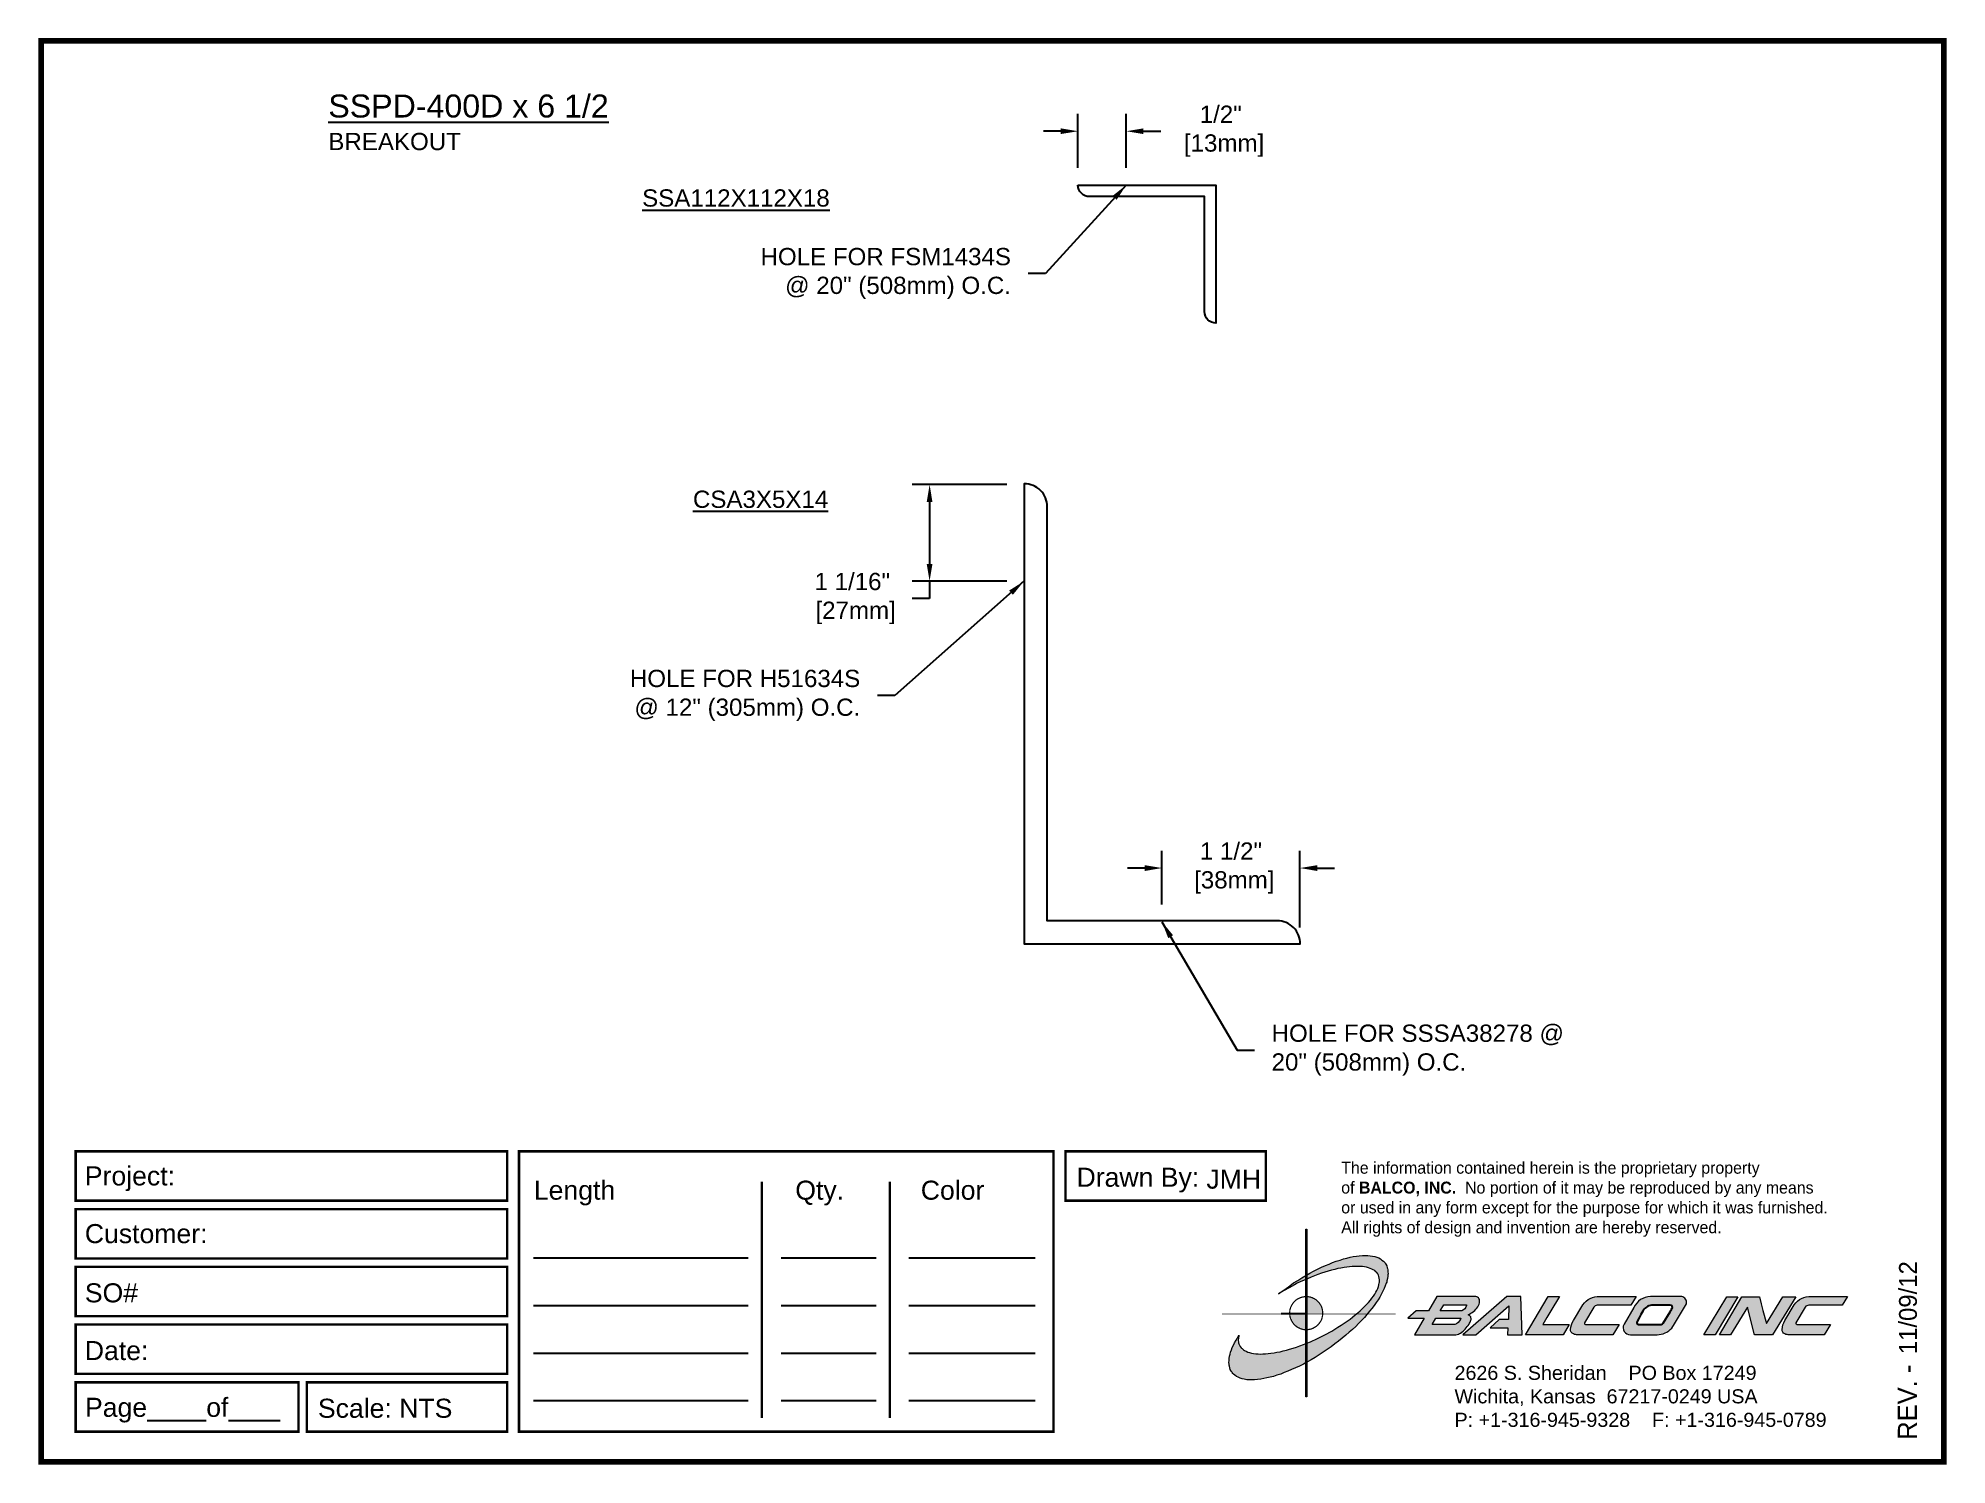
# Paper-space layout 'Breakout' of a CAD drawing. Header units: inches. Extents: x 0 to 10, y 0 to 7.5.
# The model-space entities are those that its viewports show. They can reach past a viewport. Long polylines and large blocks are cut down to what shows.
import ezdxf

# ---------------------------------------------------------------- set-up
doc = ezdxf.new("R2010")
doc.units = ezdxf.units.IN
doc.header["$MEASUREMENT"] = 0
for name, color, linetype in [('Border', 7, 'Continuous'), ('Dimensions', 3, 'Continuous'), ('Metals', 7, 'Continuous'), ('Text', 2, 'Continuous')]:
    doc.layers.add(name, color=color, linetype=linetype)
doc.styles.add('ARIAL', font='arial.ttf')
doc.styles.add('Copyright', font='ERASDEMI.TTF')
doc.dimstyles.new('Arial', dxfattribs={"dimscale": 1.5, "dimtxt": 0.125, "dimasz": 0.125, "dimexe": 0.125, "dimexo": 0.125, "dimgap": 0.125, "dimtad": 0, "dimtih": 1, "dimtoh": 1, "dimdec": 4, "dimzin": 0, "dimdsep": 46, "dimlunit": 4, "dimtxsty": 'ARIAL', "dimcen": 0.125, "dimadec": 0, "dimazin": 0, "dimtfac": 1, "dimtdec": 4, "dimtofl": 0, "dimtmove": 0, "dimatfit": 3, "dimfxl": 0, "dimfrac": 2, "dimtolj": 1, "dimtzin": 0, "dimarcsym": 0})

# ---------------------------------------------------------------- blocks, each defined once
blk = doc.blocks.new('ACADlogo')
h = blk.add_hatch(color=256)
h.paths.add_polyline_path([(-3.346, 1.223), (-3.351, 1.223), (-3.351, 0.979), (-3.346, 0.982)])
h.paths.add_polyline_path([(-3.346, 0.961), (-3.351, 0.959), (-3.351, 0.868), (-3.346, 0.868)])
h.paths.add_polyline_path([(-3.346, 0.777), (-3.351, 0.777), (-3.351, 0.699), (-3.351, 0.695), (-3.35, 0.695), (-3.346, 0.695)])
h.paths.add_polyline_path([(-3.346, 0.864), (-3.346, 0.868), (-3.35, 0.868), (-3.351, 0.868), (-3.351, 0.777), (-3.346, 0.777), (-3.346, 0.778), (-3.348, 0.778)])
h.paths.add_polyline_path([(-3.346, 0.524), (-3.351, 0.521), (-3.351, 0.342), (-3.346, 0.342)])
h.paths.add_polyline_path([(-3.346, 0.695), (-3.351, 0.695), (-3.351, 0.621), (-3.346, 0.623)])
h.paths.add_polyline_path([(-3.346, 0.623), (-3.351, 0.621), (-3.351, 0.521), (-3.346, 0.524)])
h.paths.add_polyline_path([(-3.346, 0.982), (-3.351, 0.979), (-3.351, 0.959), (-3.346, 0.961)])
h = blk.add_hatch(color=175)
h.paths.add_polyline_path([(-3.518, 0.573), (-3.534, 0.571), (-3.548, 0.569), (-3.562, 0.567), (-3.576, 0.567), (-3.589, 0.566), (-3.602, 0.567), (-3.614, 0.568), (-3.625, 0.569), (-3.636, 0.572), (-3.646, 0.574), (-3.656, 0.577), (-3.664, 0.581), (-3.673, 0.585), (-3.679, 0.589), (-3.685, 0.595), (-3.688, 0.598), (-3.691, 0.6), (-3.695, 0.607), (-3.699, 0.614), (-3.703, 0.621), (-3.704, 0.626), (-3.705, 0.631), (-3.706, 0.637), (-3.706, 0.642), (-3.705, 0.648), (-3.705, 0.653), (-3.703, 0.659), (-3.702, 0.665), (-3.71, 0.652), (-3.717, 0.639), (-3.725, 0.626), (-3.731, 0.613), (-3.737, 0.601), (-3.741, 0.589), (-3.746, 0.577), (-3.749, 0.566), (-3.751, 0.555), (-3.753, 0.544), (-3.754, 0.538), (-3.754, 0.533), (-3.755, 0.523), (-3.754, 0.513), (-3.753, 0.508), (-3.752, 0.503), (-3.75, 0.494), (-3.748, 0.486), (-3.743, 0.477), (-3.74, 0.473), (-3.738, 0.469), (-3.734, 0.465), (-3.73, 0.461), (-3.723, 0.455), (-3.715, 0.449), (-3.706, 0.445), (-3.695, 0.44), (-3.685, 0.437), (-3.674, 0.434), (-3.661, 0.432), (-3.648, 0.431), (-3.634, 0.431), (-3.62, 0.431), (-3.604, 0.433), (-3.588, 0.435), (-3.572, 0.438), (-3.556, 0.441), (-3.538, 0.445), (-3.52, 0.449), (-3.503, 0.456), (-3.483, 0.461), (-3.464, 0.469), (-3.445, 0.477), (-3.426, 0.485), (-3.406, 0.494), (-3.385, 0.503), (-3.364, 0.514), (-3.351, 0.521), (-3.351, 0.621), (-3.364, 0.616), (-3.382, 0.609), (-3.4, 0.603), (-3.418, 0.598), (-3.436, 0.592), (-3.453, 0.587), (-3.47, 0.583), (-3.486, 0.579), (-3.503, 0.576)])
h.paths.add_polyline_path([(-3.215, 0.687), (-3.251, 0.667), (-3.289, 0.649), (-3.327, 0.631), (-3.345, 0.623), (-3.346, 0.623), (-3.346, 0.524), (-3.343, 0.525), (-3.323, 0.537), (-3.302, 0.549), (-3.28, 0.563), (-3.259, 0.577), (-3.238, 0.59), (-3.218, 0.605), (-3.198, 0.62), (-3.179, 0.635), (-3.16, 0.65), (-3.141, 0.665), (-3.123, 0.681), (-3.106, 0.696), (-3.089, 0.712), (-3.074, 0.727), (-3.058, 0.743), (-3.043, 0.759), (-3.03, 0.775), (-3.028, 0.777), (-3.085, 0.777), (-3.091, 0.772), (-3.105, 0.761), (-3.118, 0.75), (-3.134, 0.739), (-3.149, 0.729), (-3.165, 0.718), (-3.182, 0.707), (-3.198, 0.697)])
h.paths.add_polyline_path([(-2.921, 1.009), (-2.922, 1.015), (-2.924, 1.02), (-2.926, 1.029), (-2.931, 1.038), (-2.934, 1.043), (-2.936, 1.047), (-2.94, 1.05), (-2.943, 1.054), (-2.951, 1.06), (-2.959, 1.066), (-2.968, 1.071), (-2.978, 1.075), (-2.989, 1.079), (-3, 1.081), (-3.013, 1.083), (-3.026, 1.084), (-3.04, 1.084), (-3.054, 1.084), (-3.07, 1.083), (-3.085, 1.081), (-3.102, 1.079), (-3.118, 1.075), (-3.136, 1.07), (-3.153, 1.066), (-3.171, 1.06), (-3.191, 1.054), (-3.21, 1.047), (-3.229, 1.039), (-3.248, 1.031), (-3.268, 1.022), (-3.289, 1.012), (-3.31, 1.002), (-3.33, 0.991), (-3.346, 0.982), (-3.346, 0.961), (-3.342, 0.962), (-3.323, 0.971), (-3.305, 0.978), (-3.287, 0.984), (-3.268, 0.991), (-3.251, 0.996), (-3.234, 1.002), (-3.216, 1.007), (-3.199, 1.011), (-3.182, 1.015), (-3.167, 1.018), (-3.15, 1.021), (-3.136, 1.023), (-3.121, 1.025), (-3.107, 1.026), (-3.093, 1.026), (-3.079, 1.027), (-3.067, 1.026), (-3.054, 1.026), (-3.043, 1.025), (-3.032, 1.022), (-3.022, 1.02), (-3.013, 1.016), (-3.004, 1.013), (-2.997, 1.009), (-2.989, 1.005), (-2.983, 0.999), (-2.98, 0.996), (-2.978, 0.994), (-2.973, 0.987), (-2.969, 0.981), (-2.967, 0.973), (-2.965, 0.965), (-2.964, 0.957), (-2.964, 0.949), (-2.964, 0.944), (-2.965, 0.94), (-2.967, 0.93), (-2.969, 0.921), (-2.973, 0.911), (-2.978, 0.901), (-2.983, 0.891), (-2.989, 0.881), (-2.996, 0.871), (-3.004, 0.86), (-3.012, 0.849), (-3.021, 0.838), (-3.032, 0.827), (-3.042, 0.816), (-3.053, 0.805), (-3.065, 0.794), (-3.077, 0.783), (-3.085, 0.777), (-3.028, 0.777), (-3.016, 0.791), (-3.004, 0.806), (-2.992, 0.822), (-2.981, 0.837), (-2.971, 0.852), (-2.962, 0.866), (-2.954, 0.882), (-2.946, 0.896), (-2.939, 0.91), (-2.934, 0.924), (-2.929, 0.938), (-2.926, 0.944), (-2.925, 0.951), (-2.922, 0.963), (-2.92, 0.975), (-2.92, 0.982), (-2.919, 0.987), (-2.92, 0.999), (-2.92, 1.005)])
h.paths.add_polyline_path([(-3.372, 0.966), (-3.393, 0.953), (-3.415, 0.94), (-3.435, 0.925), (-3.455, 0.911), (-3.475, 0.897), (-3.494, 0.882), (-3.468, 0.898), (-3.439, 0.915), (-3.41, 0.93), (-3.396, 0.938), (-3.38, 0.945), (-3.351, 0.959), (-3.351, 0.979)])
h = blk.add_hatch(color=256)
h.paths.add_polyline_path([(-3.268, 0.814), (-3.27, 0.819), (-3.273, 0.824), (-3.276, 0.828), (-3.279, 0.833), (-3.282, 0.837), (-3.286, 0.841), (-3.29, 0.845), (-3.294, 0.849), (-3.298, 0.852), (-3.303, 0.855), (-3.308, 0.858), (-3.313, 0.86), (-3.318, 0.863), (-3.323, 0.864), (-3.328, 0.866), (-3.334, 0.867), (-3.339, 0.868), (-3.345, 0.868), (-3.346, 0.868), (-3.346, 0.777), (-3.335, 0.777), (-3.262, 0.777), (-3.262, 0.781), (-3.262, 0.787), (-3.263, 0.792), (-3.264, 0.798), (-3.265, 0.803), (-3.266, 0.808)])
h.paths.add_polyline_path([(-3.351, 0.777), (-3.436, 0.777), (-3.435, 0.773), (-3.435, 0.768), (-3.434, 0.762), (-3.432, 0.757), (-3.431, 0.752), (-3.428, 0.747), (-3.426, 0.742), (-3.423, 0.737), (-3.42, 0.732), (-3.417, 0.728), (-3.414, 0.723), (-3.41, 0.719), (-3.406, 0.716), (-3.401, 0.712), (-3.397, 0.709), (-3.392, 0.706), (-3.387, 0.704), (-3.382, 0.701), (-3.377, 0.699), (-3.372, 0.698), (-3.367, 0.696), (-3.361, 0.695), (-3.356, 0.695), (-3.351, 0.695)])
h.paths.add_polyline_path([(-3.346, 0.868), (-3.35, 0.868), (-3.351, 0.868), (-3.351, 0.777), (-3.346, 0.777)])
h = blk.add_hatch(color=256)
h.paths.add_polyline_path([(-2.438, 0.844, 0.412988), (-2.461, 0.869), (-2.663, 0.869), (-2.707, 0.794), (-2.771, 0.794), (-2.815, 0.755), (-2.73, 0.755), (-2.781, 0.668), (-2.563, 0.668, 0.107996), (-2.538, 0.677, 0.108939), (-2.494, 0.724, 0.080345), (-2.483, 0.745, 0.419497), (-2.499, 0.773, 0.149928), (-2.447, 0.815, 0.134283)])
h.paths.add_polyline_path([(-2.507, 0.821, -0.209012), (-2.532, 0.794), (-2.538, 0.794), (-2.646, 0.794), (-2.627, 0.825), (-2.51, 0.825, -0.56619)], flags=16)
h.paths.add_polyline_path([(-2.538, 0.75, -0.241309), (-2.569, 0.722), (-2.688, 0.722), (-2.669, 0.755), (-2.541, 0.755, -0.56619)], flags=16)
for points in [[(-2.285, 0.819), (-2.287, 0.748), (-2.335, 0.748), (-2.383, 0.705), (-2.29, 0.705), (-2.292, 0.668), (-2.215, 0.668), (-2.221, 0.869), (-2.295, 0.869), (-2.527, 0.668), (-2.458, 0.668)], [(-2.018, 0.869), (-2.079, 0.869), (-2.198, 0.668), (-2, 0.668), (-1.968, 0.722), (-2.107, 0.722), (-2.085, 0.759), (-2.064, 0.794)], [(-1.617, 0.869), (-1.807, 0.869, 0.270182), (-1.896, 0.825), (-1.946, 0.742, 0.109019), (-1.961, 0.695, 0.340665), (-1.945, 0.672, 0.129907), (-1.923, 0.668), (-1.738, 0.668), (-1.706, 0.722), (-1.878, 0.722), (-1.882, 0.722, -0.601242), (-1.887, 0.731), (-1.838, 0.813, -0.253048), (-1.821, 0.823), (-1.645, 0.823)], [(-1.083, 0.867), (-1.14, 0.867), (-1.261, 0.667), (-1.26, 0.667), (-1.202, 0.667)], [(-0.96, 0.83), (-0.969, 0.867), (-1.061, 0.867), (-1.179, 0.667), (-1.12, 0.667), (-1.031, 0.812), (-0.995, 0.667), (-0.9, 0.667), (-0.778, 0.867), (-0.846, 0.867), (-0.931, 0.727), (-0.951, 0.795)], [(-0.507, 0.869), (-0.697, 0.869, 0.270182), (-0.786, 0.825), (-0.836, 0.742, 0.109019), (-0.85, 0.695, 0.340665), (-0.835, 0.672, 0.129907), (-0.812, 0.668), (-0.628, 0.668), (-0.595, 0.722), (-0.768, 0.722), (-0.772, 0.722, -0.601242), (-0.777, 0.731), (-0.728, 0.813, -0.253048), (-0.71, 0.823), (-0.534, 0.823)], [(-3.346, 0.623), (-3.351, 0.621), (-3.351, 0.521), (-3.346, 0.524)]]:
    blk.add_hatch(color=256).paths.add_polyline_path(points)
h = blk.add_hatch(color=256)
h.paths.add_polyline_path([(-1.377, 0.868), (-1.383, 0.868), (-1.383, 0.868), (-1.44, 0.868), (-1.492, 0.868), (-1.541, 0.868, 0.297712), (-1.628, 0.811), (-1.68, 0.723, 0.585116), (-1.646, 0.668), (-1.506, 0.668, 0.210586), (-1.429, 0.703), (-1.415, 0.726), (-1.389, 0.769), (-1.352, 0.831, 0.4352)])
h.paths.add_polyline_path([(-1.437, 0.823, -0.603783), (-1.428, 0.805), (-1.431, 0.801), (-1.434, 0.796), (-1.438, 0.789), (-1.474, 0.728, -0.229001), (-1.489, 0.722), (-1.494, 0.722), (-1.501, 0.722), (-1.597, 0.722), (-1.604, 0.722, -0.492401), (-1.613, 0.734), (-1.601, 0.757), (-1.591, 0.775), (-1.582, 0.791, -0.238368), (-1.535, 0.823)], flags=16)
for q in [(-3.48, 0.777), (-3.351, 0.642)]:
    blk.add_line((-3.351, 0.777), q)
at = {"color": 7, "lineweight": 0}
for points in [[(-3.351, 1.223), (-3.346, 1.223), (-3.346, 0.342), (-3.351, 0.342), (-3.351, 1.223)], [(-2.292, 0.668), (-2.215, 0.668), (-2.221, 0.869), (-2.295, 0.869), (-2.527, 0.668), (-2.458, 0.668), (-2.285, 0.819), (-2.287, 0.748), (-2.286, 0.748), (-2.335, 0.748), (-2.383, 0.705), (-2.29, 0.705), (-2.292, 0.668), (-2.292, 0.668)], [(-2.198, 0.668), (-2.079, 0.869), (-2.018, 0.869), (-2.064, 0.794), (-2.085, 0.759), (-2.107, 0.722), (-1.968, 0.722), (-2, 0.668), (-2.198, 0.668), (-2.198, 0.668)], [(-1.383, 0.868), (-1.383, 0.868)], [(-1.261, 0.667), (-1.14, 0.867), (-1.083, 0.867), (-1.202, 0.667), (-1.26, 0.667), (-1.261, 0.667), (-1.261, 0.667)], [(-0.9, 0.667), (-0.995, 0.667), (-1.031, 0.812), (-1.12, 0.667), (-1.179, 0.667), (-1.061, 0.867), (-0.969, 0.867), (-0.96, 0.83), (-0.951, 0.795), (-0.931, 0.727), (-0.846, 0.867), (-0.778, 0.867), (-0.9, 0.667), (-0.9, 0.667)]]:
    blk.add_lwpolyline(points, dxfattribs=at)
at = {"color": 175, "lineweight": 0}
blk.add_lwpolyline([(-2.926, 1.029), (-2.924, 1.02), (-2.922, 1.015), (-2.921, 1.009), (-2.92, 1.005), (-2.92, 0.999), (-2.919, 0.987), (-2.92, 0.982), (-2.92, 0.975), (-2.922, 0.963), (-2.925, 0.951), (-2.926, 0.944), (-2.929, 0.938), (-2.934, 0.924), (-2.939, 0.91), (-2.946, 0.896), (-2.954, 0.882), (-2.962, 0.866), (-2.971, 0.852), (-2.981, 0.837), (-2.992, 0.822), (-3.004, 0.806), (-3.016, 0.791), (-3.03, 0.775), (-3.043, 0.759), (-3.058, 0.743), (-3.074, 0.727), (-3.089, 0.712), (-3.106, 0.696), (-3.123, 0.681), (-3.141, 0.665), (-3.16, 0.65), (-3.179, 0.635), (-3.198, 0.62), (-3.218, 0.605), (-3.238, 0.59), (-3.259, 0.577), (-3.28, 0.563), (-3.302, 0.549), (-3.323, 0.537), (-3.343, 0.525), (-3.364, 0.514), (-3.385, 0.503), (-3.406, 0.494), (-3.426, 0.485), (-3.445, 0.477), (-3.464, 0.469), (-3.483, 0.461), (-3.503, 0.456), (-3.52, 0.449), (-3.538, 0.445), (-3.556, 0.441), (-3.572, 0.438), (-3.588, 0.435), (-3.604, 0.433), (-3.62, 0.431), (-3.634, 0.431), (-3.648, 0.431), (-3.661, 0.432), (-3.674, 0.434), (-3.685, 0.437), (-3.695, 0.44), (-3.706, 0.445), (-3.715, 0.449), (-3.723, 0.455), (-3.73, 0.461), (-3.734, 0.465), (-3.738, 0.469), (-3.74, 0.473), (-3.743, 0.477), (-3.748, 0.486), (-3.75, 0.494), (-3.752, 0.503), (-3.753, 0.508), (-3.754, 0.513), (-3.755, 0.523), (-3.754, 0.533), (-3.754, 0.538), (-3.753, 0.544), (-3.751, 0.555), (-3.749, 0.566), (-3.746, 0.577), (-3.741, 0.589), (-3.737, 0.601), (-3.731, 0.613), (-3.725, 0.626), (-3.717, 0.639), (-3.71, 0.652), (-3.702, 0.665), (-3.703, 0.659), (-3.705, 0.653), (-3.705, 0.648), (-3.706, 0.642), (-3.706, 0.637), (-3.705, 0.631), (-3.704, 0.626), (-3.703, 0.621), (-3.699, 0.614), (-3.695, 0.607), (-3.691, 0.6), (-3.688, 0.598), (-3.685, 0.595), (-3.679, 0.589), (-3.673, 0.585), (-3.664, 0.581), (-3.656, 0.577), (-3.646, 0.574), (-3.636, 0.572), (-3.625, 0.569), (-3.614, 0.568), (-3.602, 0.567), (-3.589, 0.566), (-3.576, 0.567), (-3.562, 0.567), (-3.548, 0.569), (-3.534, 0.571), (-3.518, 0.573), (-3.503, 0.576), (-3.486, 0.579), (-3.47, 0.583), (-3.453, 0.587), (-3.436, 0.592), (-3.418, 0.598), (-3.4, 0.603), (-3.382, 0.609), (-3.364, 0.616), (-3.345, 0.623), (-3.327, 0.631), (-3.289, 0.649), (-3.251, 0.667), (-3.215, 0.687), (-3.198, 0.697), (-3.182, 0.707), (-3.165, 0.718), (-3.149, 0.729), (-3.134, 0.739), (-3.118, 0.75), (-3.105, 0.761), (-3.091, 0.772), (-3.077, 0.783), (-3.065, 0.794), (-3.053, 0.805), (-3.042, 0.816), (-3.032, 0.827), (-3.021, 0.838), (-3.012, 0.849), (-3.004, 0.86), (-2.996, 0.871), (-2.989, 0.881), (-2.983, 0.891), (-2.978, 0.901), (-2.973, 0.911), (-2.969, 0.921), (-2.967, 0.93), (-2.965, 0.94), (-2.964, 0.944), (-2.964, 0.949), (-2.964, 0.957), (-2.965, 0.965), (-2.967, 0.973), (-2.969, 0.981), (-2.973, 0.987), (-2.978, 0.994), (-2.98, 0.996), (-2.983, 0.999), (-2.989, 1.005), (-2.997, 1.009), (-3.004, 1.013), (-3.013, 1.016), (-3.022, 1.02), (-3.032, 1.022), (-3.043, 1.025), (-3.054, 1.026), (-3.067, 1.026), (-3.079, 1.027), (-3.093, 1.026), (-3.107, 1.026), (-3.121, 1.025), (-3.136, 1.023), (-3.15, 1.021), (-3.167, 1.018), (-3.182, 1.015), (-3.199, 1.011), (-3.216, 1.007), (-3.234, 1.002), (-3.251, 0.996), (-3.268, 0.991), (-3.287, 0.984), (-3.305, 0.978), (-3.323, 0.971), (-3.342, 0.962), (-3.38, 0.945), (-3.396, 0.938), (-3.41, 0.93), (-3.439, 0.915), (-3.468, 0.898), (-3.494, 0.882), (-3.475, 0.897), (-3.455, 0.911), (-3.435, 0.925), (-3.415, 0.94), (-3.393, 0.953), (-3.372, 0.966), (-3.351, 0.979), (-3.33, 0.991), (-3.31, 1.002), (-3.289, 1.012), (-3.268, 1.022), (-3.248, 1.031), (-3.229, 1.039), (-3.21, 1.047), (-3.191, 1.054), (-3.171, 1.06), (-3.153, 1.066), (-3.136, 1.07), (-3.118, 1.075), (-3.102, 1.079), (-3.085, 1.081), (-3.07, 1.083), (-3.054, 1.084), (-3.04, 1.084), (-3.026, 1.084), (-3.013, 1.083), (-3, 1.081), (-2.989, 1.079), (-2.978, 1.075), (-2.968, 1.071), (-2.959, 1.066), (-2.951, 1.06), (-2.943, 1.054), (-2.94, 1.05), (-2.936, 1.047), (-2.934, 1.043), (-2.931, 1.038), (-2.926, 1.029), (-2.926, 1.029)], dxfattribs=at)
at = {"color": 7, "lineweight": 0, "const_width": 0.0064}
blk.add_lwpolyline([(-3.262, 0.781), (-3.262, 0.787), (-3.263, 0.792), (-3.264, 0.798), (-3.265, 0.803), (-3.266, 0.808), (-3.268, 0.814), (-3.27, 0.819), (-3.273, 0.824), (-3.276, 0.828), (-3.279, 0.833), (-3.282, 0.837), (-3.286, 0.841), (-3.29, 0.845), (-3.294, 0.849), (-3.298, 0.852), (-3.303, 0.855), (-3.308, 0.858), (-3.313, 0.86), (-3.318, 0.863), (-3.323, 0.864), (-3.328, 0.866), (-3.334, 0.867), (-3.339, 0.868), (-3.345, 0.868), (-3.35, 0.868), (-3.356, 0.868), (-3.361, 0.867), (-3.367, 0.866), (-3.372, 0.865), (-3.377, 0.863), (-3.382, 0.862), (-3.387, 0.859), (-3.392, 0.857), (-3.397, 0.854), (-3.401, 0.851), (-3.406, 0.847), (-3.41, 0.843), (-3.414, 0.839), (-3.417, 0.835), (-3.42, 0.831), (-3.423, 0.826), (-3.426, 0.821), (-3.428, 0.816), (-3.431, 0.811), (-3.432, 0.806), (-3.434, 0.801), (-3.435, 0.795), (-3.435, 0.79), (-3.436, 0.784), (-3.436, 0.779), (-3.435, 0.773), (-3.435, 0.768), (-3.434, 0.762), (-3.432, 0.757), (-3.431, 0.752), (-3.428, 0.747), (-3.426, 0.742), (-3.423, 0.737), (-3.42, 0.732), (-3.417, 0.728), (-3.414, 0.723), (-3.41, 0.719), (-3.406, 0.716), (-3.401, 0.712), (-3.397, 0.709), (-3.392, 0.706), (-3.387, 0.704), (-3.382, 0.701), (-3.377, 0.699), (-3.372, 0.698), (-3.367, 0.696), (-3.361, 0.695), (-3.356, 0.695), (-3.35, 0.695), (-3.345, 0.695), (-3.339, 0.695), (-3.334, 0.696), (-3.328, 0.697), (-3.323, 0.698), (-3.318, 0.7), (-3.313, 0.702), (-3.308, 0.705), (-3.303, 0.708), (-3.298, 0.711), (-3.294, 0.714), (-3.29, 0.718), (-3.286, 0.721), (-3.282, 0.726), (-3.279, 0.73), (-3.276, 0.734), (-3.273, 0.739), (-3.27, 0.744), (-3.268, 0.749), (-3.266, 0.754), (-3.265, 0.76), (-3.264, 0.765), (-3.263, 0.77), (-3.262, 0.776), (-3.262, 0.781)], dxfattribs=at)
at = {"color": 7, "lineweight": 0}
for points in [[(-2.447, 0.815, 0.130368), (-2.438, 0.843, 0.448367), (-2.463, 0.869), (-2.663, 0.869), (-2.707, 0.794), (-2.771, 0.794), (-2.815, 0.755), (-2.73, 0.755), (-2.781, 0.668), (-2.563, 0.668, 0.107996), (-2.538, 0.677, 0.108939), (-2.494, 0.724, 0.077395), (-2.484, 0.744, 0.430878), (-2.499, 0.773, 0.149928)], [(-2.507, 0.821, -0.209012), (-2.532, 0.794), (-2.538, 0.794), (-2.646, 0.794), (-2.627, 0.825), (-2.512, 0.825), (-2.509, 0.825, -0.531288)], [(-1.838, 0.813), (-1.887, 0.731, 0.587385), (-1.882, 0.722), (-1.878, 0.722), (-1.706, 0.722), (-1.738, 0.668), (-1.923, 0.668, -0.129907), (-1.945, 0.672, -0.349839), (-1.961, 0.696, -0.107341), (-1.946, 0.742), (-1.896, 0.825, -0.270182), (-1.807, 0.869), (-1.617, 0.869), (-1.645, 0.823), (-1.821, 0.823, 0.252436)], [(-1.68, 0.723, 0.585116), (-1.646, 0.668), (-1.506, 0.668, 0.210586), (-1.429, 0.703), (-1.415, 0.726), (-1.389, 0.769), (-1.352, 0.831, 0.4352), (-1.377, 0.868), (-1.383, 0.868), (-1.383, 0.868), (-1.44, 0.868), (-1.492, 0.868), (-1.541, 0.868, 0.297712), (-1.628, 0.811)], [(-0.728, 0.813), (-0.777, 0.731, 0.587385), (-0.772, 0.722), (-0.768, 0.722), (-0.595, 0.722), (-0.628, 0.668), (-0.812, 0.668, -0.129907), (-0.835, 0.672, -0.349839), (-0.85, 0.696, -0.107341), (-0.836, 0.742), (-0.786, 0.825, -0.270182), (-0.697, 0.869), (-0.507, 0.869), (-0.534, 0.823), (-0.71, 0.823, 0.252436)], [(-2.569, 0.722), (-2.688, 0.722), (-2.669, 0.755), (-2.543, 0.755), (-2.54, 0.755, -0.531288), (-2.538, 0.75, -0.241309)]]:
    blk.add_lwpolyline(points, format="xyb", close=True, dxfattribs=at)
blk.add_lwpolyline([(-1.437, 0.823), (-1.535, 0.823, 0.238368), (-1.582, 0.791), (-1.591, 0.775), (-1.601, 0.757), (-1.613, 0.734, 0.490298), (-1.604, 0.722), (-1.597, 0.722), (-1.501, 0.722), (-1.494, 0.722), (-1.489, 0.722, 0.229001), (-1.474, 0.728), (-1.438, 0.789), (-1.434, 0.796), (-1.431, 0.801), (-1.428, 0.805, 0.603783)], format="xyb", close=True)
blk.add_lwpolyline([(-2.879, 0.777, 0.00455, 0.00455, 0), (-3.791, 0.777, 0.00183, 0.00183, 0), (-3.791, 0.777, 0.00183, 0.00183, 0)], format="xyseb", dxfattribs=at)
blk = doc.blocks.new('Quantity Data')
at = {"layer": 'Border', "color": 253}
for p, q in [((2.755, 1.254), (3.881, 1.254)), ((4.054, 1.254), (4.553, 1.254)), ((4.725, 1.254), (5.389, 1.254)), ((2.755, 1.004), (3.881, 1.004)), ((4.054, 1.004), (4.553, 1.004)), ((4.725, 1.004), (5.389, 1.004)), ((2.755, 0.754), (3.881, 0.754)), ((4.054, 0.754), (4.553, 0.754)), ((4.725, 0.754), (5.389, 0.754)), ((2.755, 0.504), (3.881, 0.504)), ((4.054, 0.504), (4.553, 0.504)), ((4.725, 0.504), (5.389, 0.504))]:
    blk.add_line(p, q, dxfattribs=at)
at = {"layer": 'Border', "const_width": 0.0125}
blk.add_lwpolyline([(5.485, 0.341), (2.678, 0.341), (2.678, 1.813), (5.485, 1.813)], close=True, dxfattribs=at)
for points in [[(3.953, 1.653), (3.953, 0.412)], [(4.625, 1.653), (4.625, 0.412)]]:
    blk.add_lwpolyline(points, dxfattribs=at)
at = {"layer": 'Border', "style": 'ARIAL'}
for s, p in [('Length', (2.756, 1.559)), ('Qty.', (4.129, 1.559)), ('Color', (4.788, 1.559))]:
    blk.add_text(s, height=0.1, dxfattribs=at).set_placement(p)
blk = doc.blocks.new('Drawn By')
at = {"layer": 'Border', "const_width": 0.0125}
blk.add_lwpolyline([(5.38, 1.813), (6.432, 1.813), (6.432, 1.554), (5.38, 1.554)], close=True, dxfattribs=at)
at = {"layer": 'Border', "style": 'ARIAL'}
blk.add_text('Drawn By: ', height=0.1, dxfattribs=at).set_placement((5.438, 1.627))
blk.add_attdef('XXX', (6.12, 1.617), '', height=0.1, dxfattribs=at)
blk = doc.blocks.new('Project Info')
at = {"layer": 'Border', "const_width": 0.0125}
for points in [[(0.182, 1.813), (2.448, 1.813), (2.448, 1.554), (0.182, 1.554)], [(0.182, 1.51), (2.448, 1.51), (2.448, 1.251), (0.182, 1.251)], [(0.182, 1.207), (2.448, 1.207), (2.448, 0.947), (0.182, 0.947)], [(0.182, 0.904), (2.448, 0.904), (2.448, 0.644), (0.182, 0.644)], [(0.182, 0.6), (1.352, 0.6), (1.352, 0.341), (0.182, 0.341)], [(1.396, 0.6), (2.448, 0.6), (2.448, 0.341), (1.396, 0.341)]]:
    blk.add_lwpolyline(points, close=True, dxfattribs=at)
at = {"layer": 'Border', "style": 'ARIAL'}
for s, p in [('Project:', (0.23, 1.634)), ('Customer:', (0.23, 1.331)), ('SO#', (0.23, 1.02)), ('Date:', (0.23, 0.717)), ('Page%%u        %%uof%%u       ', (0.231, 0.419)), ('Scale: NTS', (1.454, 0.414))]:
    blk.add_text(s, height=0.1, dxfattribs=at).set_placement(p)
blk = doc.blocks.new('REV')
at = {"style": 'Copyright'}
blk.add_text('REV. -', height=0.1, rotation=90, dxfattribs=at).set_placement((-0.142, 0.117))
at = {"style": 'Copyright', "flags": 4}
blk.add_attdef('REVISIONDATE', (-0.142, 0.566), '', height=0.0938, rotation=90, dxfattribs=at)
blk = doc.blocks.new('SSA112X112X18')
blk.add_lwpolyline([(0, 0), (-1.5, 0), (-1.5, -1.5, 0.414214), (-1.375, -1.375), (-1.375, -0.125), (-0.125, -0.125, 0.414214)], format="xyb", close=True)
blk = doc.blocks.new('*D23')
at = {"layer": 'Defpoints', "color": 0}
for p in [(29.511, -5.678), (29.511, -6.262), (31.011, -6.512)]:
    blk.add_point(p, dxfattribs=at)
at = {"layer": 'Dimensions', "color": 0, "lineweight": -2}
for p, q in [((29.511, -6.075), (29.511, -5.491)), ((31.011, -6.325), (31.011, -5.491)), ((29.324, -5.678), (29.136, -5.678)), ((31.199, -5.678), (31.386, -5.678))]:
    blk.add_line(p, q, dxfattribs=at)
at = {"layer": 'Dimensions', "color": 0}
for points in [[(29.324, -5.647), (29.324, -5.71), (29.511, -5.678)], [(31.199, -5.647), (31.199, -5.71), (31.011, -5.678)]]:
    blk.add_solid(points, dxfattribs=at)
at = {"layer": 'Dimensions', "color": 0, "insert": (30.261, -5.678), "char_height": 0.1875, "attachment_point": 5, "style": 'ARIAL'}
blk.add_mtext('\\A1;1 1/2"\\P [38mm]', dxfattribs=at)
blk = doc.blocks.new('*D24')
at = {"layer": 'Defpoints', "color": 0}
for p in [(26.986, -1.512), (28.011, -1.512), (28.011, -2.562)]:
    blk.add_point(p, dxfattribs=at)
at = {"layer": 'Dimensions', "color": 0, "lineweight": -2}
for p, q in [((27.824, -1.512), (26.798, -1.512)), ((26.986, -1.7), (26.986, -2.374)), ((27.824, -2.562), (26.798, -2.562)), ((26.986, -2.562), (26.986, -2.749)), ((26.986, -2.749), (26.798, -2.749))]:
    blk.add_line(p, q, dxfattribs=at)
at = {"layer": 'Dimensions', "color": 0}
for points in [[(26.955, -1.7), (27.017, -1.7), (26.986, -1.512)], [(26.955, -2.374), (27.017, -2.374), (26.986, -2.562)]]:
    blk.add_solid(points, dxfattribs=at)
at = {"layer": 'Dimensions', "color": 0, "insert": (26.146, -2.749), "char_height": 0.1875, "attachment_point": 5, "style": 'ARIAL'}
blk.add_mtext('\\A1;1 1/16"\\P [27mm]', dxfattribs=at)
blk = doc.blocks.new('*D25')
at = {"layer": 'Defpoints', "color": 0}
for p in [(29.123, 2.328), (28.598, 1.742), (29.123, 1.742)]:
    blk.add_point(p, dxfattribs=at)
at = {"layer": 'Dimensions', "color": 0, "lineweight": -2}
for p, q in [((28.598, 1.93), (28.598, 2.516)), ((29.123, 1.93), (29.123, 2.516)), ((28.411, 2.328), (28.223, 2.328)), ((29.31, 2.328), (29.498, 2.328))]:
    blk.add_line(p, q, dxfattribs=at)
at = {"layer": 'Dimensions', "color": 0}
for points in [[(28.411, 2.359), (28.411, 2.297), (28.598, 2.328)], [(29.31, 2.359), (29.31, 2.297), (29.123, 2.328)]]:
    blk.add_solid(points, dxfattribs=at)
at = {"layer": 'Dimensions', "color": 0, "insert": (30.15, 2.328), "char_height": 0.1875, "attachment_point": 5, "style": 'ARIAL'}
blk.add_mtext('\\A1;1/2"\\P [13mm]', dxfattribs=at)
blk = doc.blocks.new('CSA3X5X14')
at = {"layer": 'Metals'}
blk.add_lwpolyline([(0.25, 4.75, 0.414214), (0, 5), (0, 0), (3, 0, 0.414214), (2.75, 0.25), (0.25, 0.25)], format="xyb", close=True, dxfattribs=at)

msp = doc.modelspace()

# ---------------------------------------------------------------- block references
at = {"layer": 'Metals', "xscale": -1}
msp.add_blockref('SSA112X112X18', (28.59843, 1.74231), dxfattribs=at)
at = {"layer": 'Metals'}
msp.add_blockref('CSA3X5X14', (28.0144, -6.5022), dxfattribs=at)

# ---------------------------------------------------------------- texts
at = {"layer": 'Text', "style": 'ARIAL'}
for s, insert, char_height, width, attachment_point in [('{\\LSSPD-400D x 6 1/2\\P\\H0.75x;\\lBREAKOUT}', (20.45174, 2.72687), 0.25, 4.7396332, 1), ('{\\LSSA112X112X18}', (25.90088, 1.60126), 0.1875, 2.2451472, 6), ('HOLE FOR FSM1434S \\P@ 20" (508mm) O.C.', (27.87047, 0.78141), 0.1875, 3.9506446, 6), ('\\A1;{\\LCSA3X5X14}', (24.41425, -1.6721), 0.1875, 2.4899842, 4), ('HOLE FOR H51634S \\P@ 12" (305mm) O.C.', (26.23254, -3.80236), 0.1875, 4.2482114, 6), ('HOLE FOR SSSA38278 @\\P20" (508mm) O.C.', (30.70274, -7.65697), 0.1875, 3.6647516, 4)]:
    msp.add_mtext(s, dxfattribs=dict(at, insert=insert, char_height=char_height, width=width, attachment_point=attachment_point))

# ---------------------------------------------------------------- dimensions: what is measured, and where the dimension line sits
at = {"layer": 'Dimensions'}
for base, p1, p2, picture, middle in [((29.12267, 2.32817), (28.59843, 1.74231), (29.12267, 1.74231), '*D25', (30.1497, 2.32817)), ((29.51114, -5.6784), (31.01114, -6.51218), (29.51114, -6.26218), '*D23', (30.26114, -5.6784))]:
    dim = msp.add_linear_dim(base=base, p1=p1, p2=p2, dimstyle='Arial', override={"dimpost": '\\X'}, dxfattribs=at)
    dim.commit()
    dim.dimension.update_dxf_attribs({"geometry": picture, "text_midpoint": middle, "dimtype": 160})
dim = msp.add_linear_dim(base=(26.98584, -1.51218), p1=(28.01114, -2.56185), p2=(28.01114, -1.51218), angle=90, dimstyle='Arial', override={"dimpost": '\\X'}, dxfattribs=at)
dim.commit()
dim.dimension.update_dxf_attribs({"geometry": '*D24', "text_midpoint": (26.14631, -2.74935), "dimtype": 160})

# ---------------------------------------------------------------- leaders
at = {"layer": 'Text', "annotation_type": 0, "has_hookline": 1}
for points, hookline_direction, text_width in [([(29.12267, 1.74231), (28.24547, 0.78141), (28.05797, 0.78141)], 1, 2.68741), ([(28.01114, -2.56185), (26.60754, -3.80236), (26.42004, -3.80236)], 1, 2.46935), ([(29.51114, -6.26218), (30.32774, -7.65697), (30.51524, -7.65697)], 0, 3.14721)]:
    msp.add_leader(points, dimstyle='Arial', override={"dimgap": 0.125, "dimtad": 0}, dxfattribs=dict(at, hookline_direction=hookline_direction, text_width=text_width))

psp = doc.layouts.new('Breakout')

# ---------------------------------------------------------------- linework, layer by layer
at = {"layer": 'Border', "const_width": 0.03}
psp.add_lwpolyline([(0.015, 7.476), (10.008, 7.476), (10.008, 0.015), (0.015, 0.015)], close=True, dxfattribs=at)

# ---------------------------------------------------------------- block references
for name, p in [('Project Info', (0.015, -0.167)), ('Quantity Data', (-0.153, -0.167))]:
    psp.add_blockref(name, p)
psp.add_blockref('Drawn By', (0.015, -0.167)).add_auto_attribs({'XXX': 'JMH'})
at = {"layer": 'Border'}
psp.add_blockref('ACADlogo', (10.008, 0.015), dxfattribs=at)
at = {"layer": 'Text'}
psp.add_blockref('REV', (10.008, 0.015), dxfattribs=at).add_auto_attribs({'REVISIONDATE': '11/09/12'})

# ---------------------------------------------------------------- texts
at = {"insert": (6.843, 1.591), "char_height": 0.0625, "width": 50.295, "attachment_point": 1, "style": 'Copyright'}
psp.add_mtext('The information contained herein is the proprietary property\\Pof {\\fEras Bold ITC|b0|i0|c0|p34;BALCO, INC.}  No portion of it may be reproduced by any means\\Por used in any form except for the purpose for which it was furnished.\\PAll rights of design and invention are hereby reserved.', dxfattribs=at)
at = {"layer": 'Border', "insert": (7.438, 0.52), "char_height": 0.074, "width": 2.3438, "attachment_point": 1, "style": 'ARIAL'}
psp.add_mtext('2626 S. Sheridan    PO Box 17249\\PWichita, Kansas  67217-0249 USA \\PP: +1-316-945-9328    F: +1-316-945-0789', dxfattribs=at)

# ---------------------------------------------------------------- viewports
at = {"layer": 'Border'}
psp.add_viewport(center=(5.012, 3.745), size=(9.993, 7.46055), view_center_point=(27.67034, -4.41239), view_height=15.4389628, dxfattribs=at)

doc.saveas('drawing.dxf')
